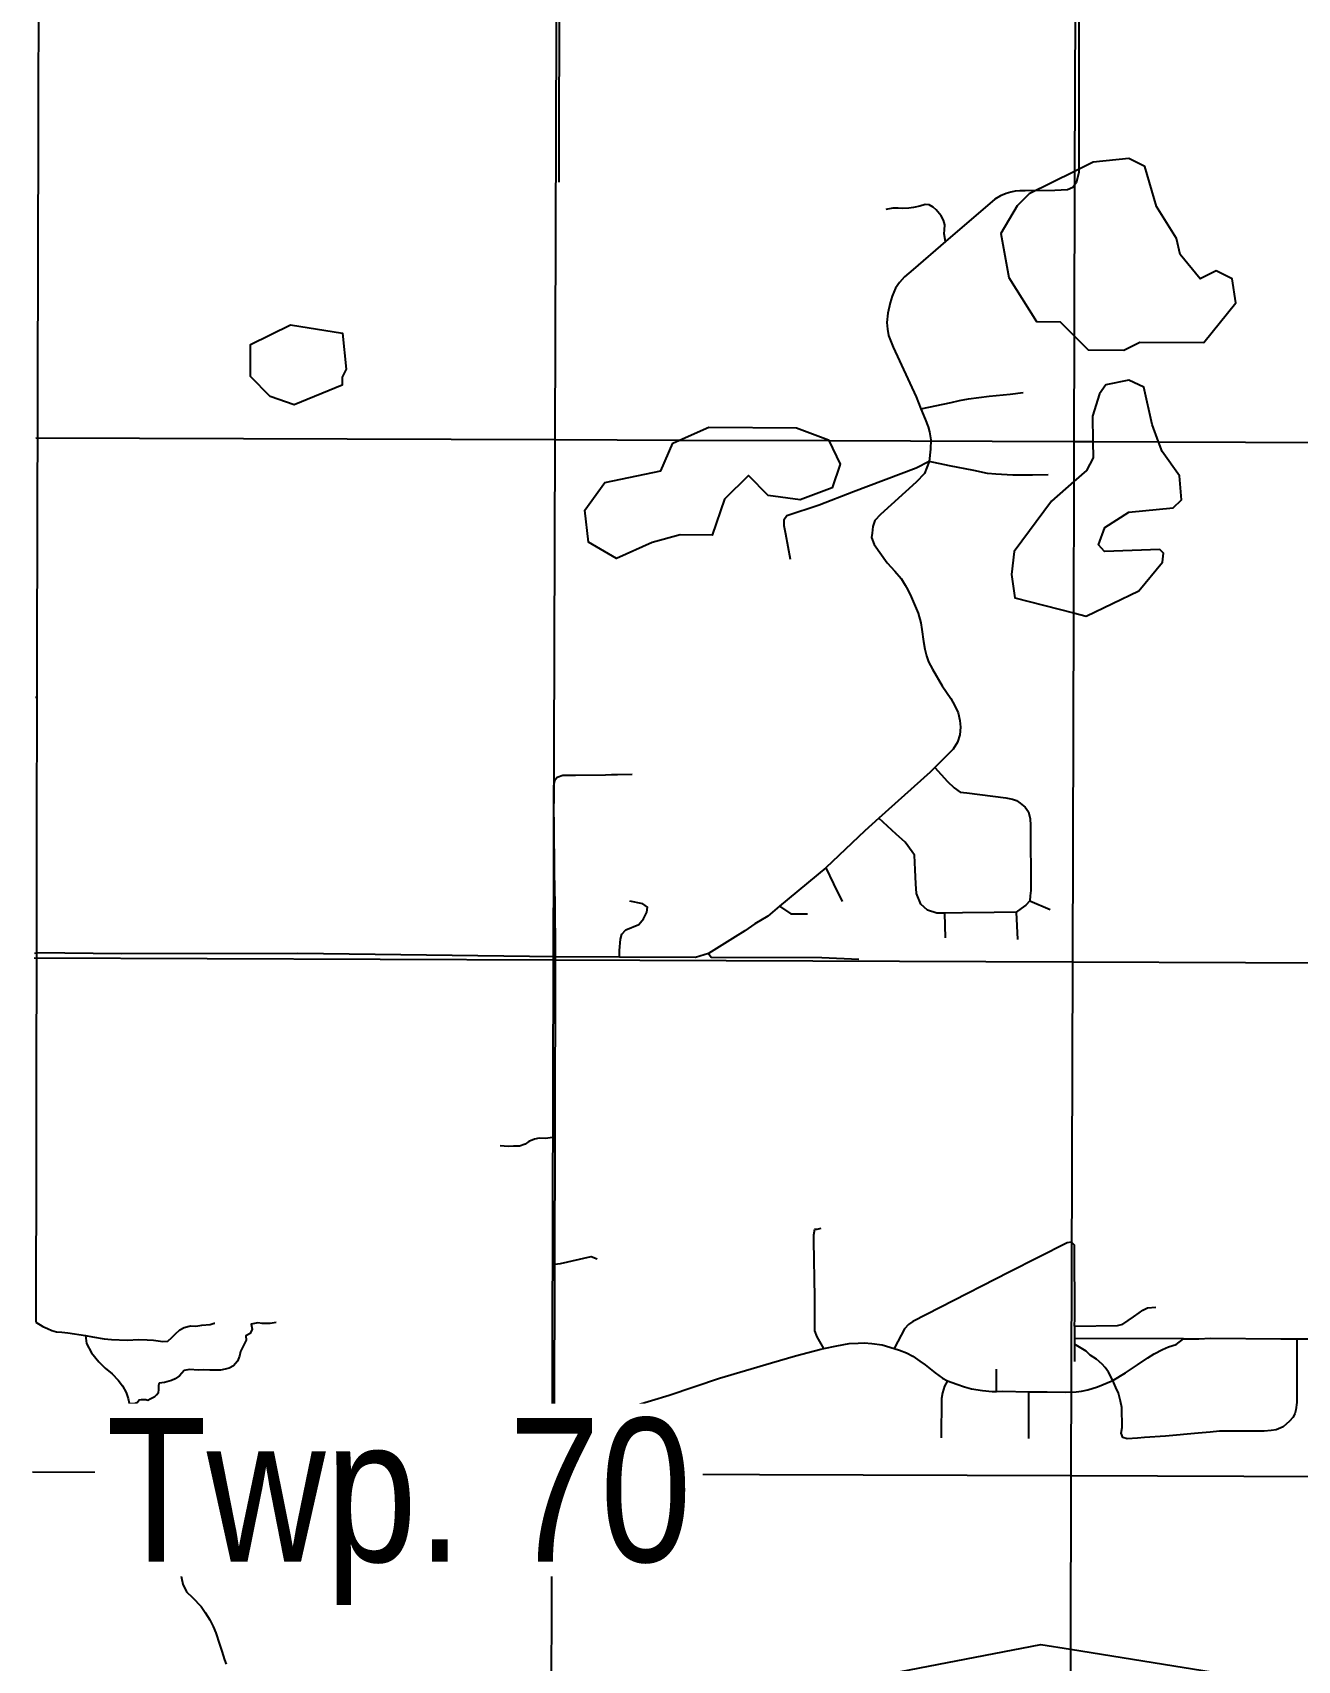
# Model space of a CAD drawing. Extents: x 408473 to 428843, y 6046006 to 6059852.
# Drawn here: x 422317 to 422396.1, y 6051681.3 to 6051783.1 of the extents above; entities that cross this region are included whole.
import ezdxf

# ---------------------------------------------------------------- set-up
doc = ezdxf.new("R2010")
doc.units = 0
doc.header["$LTSCALE"] = 5
for name, color, linetype in [('20', 160, 'Continuous'), ('27', 7, 'Continuous'), ('35', 37, 'Continuous'), ('36', 37, 'Continuous')]:
    doc.layers.add(name, color=color, linetype=linetype)
doc.layers.add('4', color=7, linetype='Continuous', true_color=0x8c8c8c)
doc.styles.add('80', font='ARIALN.TTF', dxfattribs={"height": 10})

msp = doc.modelspace()

# ---------------------------------------------------------------- linework, layer by layer
at = {"layer": '20', "linetype": 'Continuous', "flags": 128}
msp.add_lwpolyline([(422364.8308044667, 6051679.352207934), (422380.064180006, 6051682.28407664), (422381.9170820297, 6051681.986618256), (422396.0246863291, 6051679.721774765)], dxfattribs=at)
at = {"layer": '27', "linetype": 'Continuous', "flags": 128}
for points in [[(422382.1538215369, 6051764.131674076), (422383.0225927595, 6051763.25235464), (422385.2675758208, 6051763.238248913), (422386.2680252441, 6051763.731074188), (422390.2590512758, 6051763.705973877), (422392.2678738871, 6051766.188931998), (422392.0264174656, 6051767.687797148), (422391.0313434326, 6051768.193192352), (422390.0309539153, 6051767.700368418), (422388.7917357663, 6051769.205518548), (422388.5476315893, 6051770.20527438), (422387.3110811648, 6051772.209534271), (422386.5760396257, 6051774.709750557), (422385.5809256538, 6051775.215144838), (422383.3346287004, 6051774.979696109), (422382.1834319293, 6051774.412580876)], [(422382.1834319293, 6051774.412580876), (422379.3329113314, 6051773.008376861), (422378.5805885596, 6051772.264420922)], [(422378.5805885596, 6051772.264420922), (422377.5734689059, 6051770.523861096), (422378.057696554, 6051767.7756453), (422379.7891655047, 6051765.019609087), (422381.2858278385, 6051765.01019216), (422382.1538215369, 6051764.131674076)], [(422336.3613157677, 6051761.548453261), (422336.35862807, 6051761.049343027), (422333.3579978083, 6051759.820268105), (422331.8637250036, 6051760.328728586), (422330.6230132373, 6051761.584320188), (422330.6337839923, 6051763.58076157), (422333.1354337706, 6051764.81296664), (422336.3761271382, 6051764.29360013), (422336.6135030045, 6051762.046028581), (422336.3613157677, 6051761.548453261)], [(422387.4262850917, 6051757.495398534), (422387.0258704624, 6051758.577856477), (422386.5043722829, 6051760.921374809), (422385.5776231223, 6051761.357003372), (422384.1249733096, 6051761.054186244), (422383.7421902111, 6051760.500163384), (422383.2987810499, 6051759.106594474), (422383.3293109615, 6051757.510726945)], [(422357.4615558165, 6051757.607396713), (422359.2973254802, 6051758.41011981), (422364.7855906678, 6051758.375715611)], [(422364.7855906678, 6051758.375715611), (422366.777271835, 6051757.61450464), (422366.7979912555, 6051757.572481318)], [(422366.7979912555, 6051757.572481318), (422367.5175694085, 6051756.112486084), (422367.0105657746, 6051754.618286537), (422365.0108020097, 6051753.882146331), (422363.0164340637, 6051754.144207131), (422361.7758416573, 6051755.399821394), (422360.2709174535, 6051753.911863187), (422359.5103527833, 6051751.670532512), (422357.5145706381, 6051751.683056553), (422355.7655613132, 6051751.194894554), (422353.5148447842, 6051750.210711684), (422351.7739185188, 6051751.219880855), (422351.5352886652, 6051753.217899405), (422352.792146583, 6051754.956969701), (422356.2888304528, 6051755.683778685), (422357.0466879168, 6051757.4259787), (422357.4615558165, 6051757.607396713)], [(422382.1039984314, 6051746.804042709), (422382.9045450564, 6051746.59815394), (422386.1996360599, 6051748.177960903), (422387.677069885, 6051749.974694451), (422387.7330237557, 6051750.534140515), (422387.503493997, 6051750.771450454), (422384.0456762436, 6051750.641938161), (422383.6791854535, 6051751.068283594), (422384.0704402865, 6051752.13585411), (422385.5806481158, 6051753.091478352), (422388.3404741215, 6051753.372639376), (422388.8625547993, 6051753.877656795), (422388.7472693396, 6051755.373888944), (422387.6515965122, 6051756.886372904), (422387.4262850917, 6051757.495398534)], [(422383.3293109615, 6051757.510726945), (422383.3488086449, 6051756.490697392), (422382.915475815, 6051755.704017251), (422382.1275853789, 6051755.012734308)], [(422382.1275853789, 6051755.012734308), (422380.7266015523, 6051753.783447163)], [(422380.7266015523, 6051753.783447163), (422378.3952179024, 6051750.642189639), (422378.2311767021, 6051749.197259671), (422378.4405937299, 6051747.746173121), (422382.1039984314, 6051746.804042709)]]:
    msp.add_lwpolyline(points, dxfattribs=at)
at = {"layer": '35', "linetype": 'Continuous', "flags": 128}
for points in [[(422317.3812550759, 6051790.148060433), (422317.3784456483, 6051789.017354308), (422317.3772770003, 6051788.547089281), (422317.3734965654, 6051787.023203669), (422317.3723174545, 6051786.54902237), (422317.3686491809, 6051785.07446881), (422317.3673574498, 6051784.550975468), (422317.3638213121, 6051783.125754391), (422317.3623978992, 6051782.552908583), (422317.3589934428, 6051781.177039981), (422317.357438807, 6051780.554821742), (422317.3541460592, 6051779.228305127), (422317.3524792587, 6051778.556754892), (422317.3493186468, 6051777.279570785), (422317.3475197129, 6051776.558687986), (422317.344470808, 6051775.33085589), (422317.3425601631, 6051774.560621125), (422317.3413551516, 6051774.070075992)], [(422382.4943970548, 6051789.957627656), (422382.4350385449, 6051782.385346548), (422382.4375962622, 6051774.334510979), (422382.283587986, 6051773.686474109), (422382.0616254608, 6051773.405188226), (422381.737426309, 6051773.260445369), (422380.9527264186, 6051773.209859093), (422379.0934148373, 6051773.202683053), (422378.7437219512, 6051773.194417549), (422378.4622506195, 6051773.16902919), (422378.1978266705, 6051773.118056723), (422377.9077633222, 6051773.024461823), (422377.5494436382, 6051772.888270247), (422377.1910837407, 6051772.683847529), (422374.1092914355, 6051770.028038586)], [(422317.3413551516, 6051774.070075992), (422317.3396433941, 6051773.382121503), (422317.3376001575, 6051772.562574194), (422317.3347955545, 6051771.433406642), (422317.3326406119, 6051770.564507333), (422317.3299681416, 6051769.484672256), (422317.3276810614, 6051768.566440424), (422317.3251407294, 6051767.535937839), (422317.3227215144, 6051766.568373536), (422317.3202124807, 6051765.550498734), (422317.3177619674, 6051764.57030665), (422317.3154450512, 6051763.638508087), (422317.3128024164, 6051762.572239774), (422317.3106176367, 6051761.68977371), (422317.3078428701, 6051760.574172948), (422317.3057697979, 6051759.741058822), (422317.3028833215, 6051758.576106027), (422317.2998409713, 6051757.350611684), (422317.297923772, 6051756.578039132), (422317.2961145152, 6051755.843610028), (422317.2929642266, 6051754.579972276), (422317.2912671317, 6051753.894875159), (422317.2880046774, 6051752.581905372), (422317.2864197508, 6051751.946140357), (422317.2846066058, 6051751.205757234), (422317.2830455856, 6051750.583818531), (422317.2815918794, 6051749.997425923), (422317.2780860341, 6051748.585751669), (422317.276764467, 6051748.048691521), (422317.2731464573, 6051746.587685217), (422317.2719166281, 6051746.099976647), (422317.2681664838, 6051744.589637923), (422317.2670892141, 6051744.151242284), (422317.2632069353, 6051742.591570982), (422317.2622418329, 6051742.202507395), (422317.2605472843, 6051741.519048731)], [(422374.1092914355, 6051770.028038586), (422372.079006856, 6051768.278418763), (422371.5328098444, 6051767.826815364), (422371.2169760682, 6051767.468862101), (422370.9779105794, 6051767.11935513), (422370.7728398386, 6051766.616322462), (422370.6531280332, 6051766.190002538), (422370.4906088026, 6051765.541951154), (422370.4389977308, 6051764.962065246), (422370.481323062, 6051764.53560961), (422370.5492673679, 6051764.151795901), (422370.8301960639, 6051763.426660586), (422372.2607341306, 6051760.312751743), (422372.5715251328, 6051759.556431024)], [(422372.5715251328, 6051759.556431024), (422374.4567030246, 6051759.955876662), (422374.985605767, 6051760.083416626), (422375.5400527588, 6051760.193877991), (422376.8365622793, 6051760.354970983), (422378.1415882629, 6051760.490464783), (422378.9604385031, 6051760.583688012)], [(422372.5715251328, 6051759.556431024), (422372.8396641233, 6051758.913658956), (422373.0184067081, 6051758.444465568), (422373.1034694312, 6051758.120322091), (422373.1798650558, 6051757.634146415), (422373.170900922, 6051757.037172944), (422373.0893792888, 6051756.269235895)], [(422373.0893792888, 6051756.269235895), (422372.7945023273, 6051755.519403117), (422372.2652979482, 6051754.982495508), (422370.0377623913, 6051752.954351869), (422369.6792613417, 6051752.579380661), (422369.5510439199, 6051752.195682644), (422369.5081098888, 6051751.79489164), (422369.4823145164, 6051751.522001475), (422369.6440242594, 6051751.069881202), (422370.4619695894, 6051749.935001669), (422370.930664731, 6051749.405897838), (422371.3226381338, 6051748.945050309), (422371.5867546511, 6051748.544038673), (422371.7571065577, 6051748.245418729), (422371.9529521955, 6051747.810321385), (422372.1487724429, 6051747.366712127), (422372.4042074058, 6051746.778054246), (422372.5658063584, 6051746.172428653), (422372.6166684915, 6051745.754479444), (422372.7355247158, 6051745.003905217), (422372.8034188713, 6051744.534797813), (422372.9225170065, 6051744.125339699), (422373.0416350242, 6051743.750007166), (422373.2886286129, 6051743.280773953), (422373.9019409249, 6051742.248371593), (422374.4301399122, 6051741.454838848), (422374.6941962481, 6051740.985595755), (422374.8900169493, 6051740.54196655), (422375.0005484692, 6051740.072813817), (422375.0343619375, 6051739.646383539), (422375.0084255055, 6051739.168819756), (422374.8545488042, 6051738.708373764), (422374.5813067558, 6051738.273632789), (422373.4389974767, 6051737.133607524)], [(422317.2605472843, 6051741.519048731), (422317.1882210426, 6051741.517727647)], [(422317.2605472843, 6051741.519048731), (422317.2597096147, 6051741.189147453), (422317.259006215, 6051740.593521462), (422317.2585986207, 6051740.252661239), (422317.2566027158, 6051738.595512926), (422317.2562426516, 6051738.301565769), (422317.2541996703, 6051736.597484427), (422317.2517957133, 6051734.599495891), (422317.2493926671, 6051732.601467438), (422317.2469691994, 6051730.603458457), (422317.2445652417, 6051728.605469899), (422317.2435811637, 6051727.791161495), (422317.2423419188, 6051726.607445565), (422317.2417825825, 6051726.064129231), (422317.2412233473, 6051725.536556841)], [(422373.4389974767, 6051737.133607524), (422373.1399263215, 6051736.835156481), (422369.9404787039, 6051733.968314145)], [(422373.4389974767, 6051737.133607524), (422374.2227430824, 6051736.254843818), (422374.6403653648, 6051735.853701472), (422375.0239879352, 6051735.597553328), (422375.4333302358, 6051735.554614817), (422377.8809027356, 6051735.245802075), (422378.2987515655, 6051735.160201697), (422378.5374955361, 6051735.066215551), (422378.7847107038, 6051734.903993025), (422379.0915749201, 6051734.656461372), (422379.3045891298, 6051734.366328026), (422379.4066041791, 6051733.922774372), (422379.4233702636, 6051733.5219282), (422379.4459121383, 6051729.436807645), (422379.3945123369, 6051729.112764562), (422379.3762321202, 6051728.786380961)], [(422369.9404787039, 6051733.968314145), (422369.0580324185, 6051733.181347664), (422366.6221509763, 6051730.860081494)], [(422374.0419005684, 6051728.02675729), (422373.5693115582, 6051728.022078812), (422372.984351409, 6051728.213650557), (422372.5582835761, 6051728.593541645), (422372.2885936919, 6051729.245608731), (422372.2581597353, 6051729.861761929), (422372.2155890795, 6051730.723286366), (422372.1701878802, 6051731.642267227), (422372.0168401006, 6051731.854204655), (422371.5802318422, 6051732.457685805), (422371.0288987312, 6051732.966781021), (422369.9404787039, 6051733.968314145)], [(422366.6221509763, 6051730.860081494), (422363.7126906032, 6051728.45587435)], [(422363.7126906032, 6051728.45587435), (422362.9916991137, 6051727.831631973), (422362.181088093, 6051727.346118852), (422361.5496571135, 6051726.928692061), (422360.9523270626, 6051726.536818608), (422359.2713656098, 6051725.497576611)], [(422379.3762321202, 6051728.786380961), (422379.1219697109, 6051728.531909208), (422378.8406415902, 6051728.325269794), (422378.5195820897, 6051728.089411968)], [(422378.5195820897, 6051728.089411968), (422377.1529294659, 6051728.057583178), (422375.1693905708, 6051728.037920086), (422374.0419005684, 6051728.02675729)], [(422317.1256071715, 6051725.521434474), (422317.2412233473, 6051725.536556841)], [(422317.2412233473, 6051725.536556841), (422317.2399546496, 6051724.643722313), (422317.2370680802, 6051722.693114201), (422317.2341810541, 6051720.742526043), (422317.2312940307, 6051718.791937929), (422317.2284274309, 6051716.841330325), (422317.2255404047, 6051714.890742159), (422317.2251447513, 6051714.619351055), (422317.2226533822, 6051712.940154007), (422317.2222025413, 6051712.621310272), (422317.2197867805, 6051710.989546343), (422317.2192394487, 6051710.623308965), (422317.2172756538, 6051709.287592175), (422317.2162967824, 6051708.625288155), (422317.2140127305, 6051707.08837011), (422317.2133346018, 6051706.627246919), (422317.2111456754, 6051705.137782431), (422317.2103914777, 6051704.629246042), (422317.2095860344, 6051704.08708295), (422317.2086243972, 6051703.441522157), (422317.2080483065, 6051703.047672376), (422317.2071760808, 6051702.443691074)], [(422349.6990575772, 6051725.298639483), (422333.5873542148, 6051725.493110308), (422322.5677096508, 6051725.481355677), (422317.2412233473, 6051725.536556841)], [(422349.6990575772, 6051725.298639483), (422349.6715845783, 6051714.016866701)], [(422353.7059452852, 6051725.275379871), (422349.6990575772, 6051725.298639483)], [(422359.2713656098, 6051725.497576611), (422358.4631637623, 6051725.247777138), (422353.7059452852, 6051725.275379871)], [(422359.2713656098, 6051725.497576611), (422359.4405576878, 6051725.280366771), (422366.3695674691, 6051725.25295052), (422368.6817142845, 6051725.149931206)], [(422349.6715845783, 6051714.016866701), (422349.6522540654, 6051706.063610789)], [(422382.1808129487, 6051702.199364429), (422382.1858061175, 6051702.699006829), (422382.1721152427, 6051707.257444929), (422381.9761109202, 6051707.45801889), (422381.7201961229, 6051707.402765322), (422378.0812529481, 6051705.563303915), (422373.7767813067, 6051703.3533282), (422372.0660957225, 6051702.49320324), (422371.780227531, 6051702.297269053), (422371.545482897, 6051702.024522215), (422371.1227221347, 6051701.235965668), (422370.8878582422, 6051700.808334747)], [(422349.6522540654, 6051706.063610789), (422349.6292293337, 6051696.594942664), (422349.679040217, 6051696.244899852), (422349.9684009546, 6051696.056047987), (422350.4295154582, 6051696.130992186), (422351.8216284147, 6051696.424135325), (422353.1970015484, 6051696.794137072), (422354.6066924903, 6051697.215191034), (422356.8110099979, 6051697.889071042), (422359.972550984, 6051698.934612294), (422363.2191531527, 6051699.911548336), (422364.7141842013, 6051700.332273486), (422366.303087647, 6051700.752624894), (422366.5030140166, 6051700.794132674)], [(422332.2315743472, 6051702.424145558), (422331.8587255535, 6051702.368619218), (422331.3552530507, 6051702.366352236), (422331.0865835146, 6051702.40155442), (422330.6788229818, 6051702.322733876), (422330.7415388678, 6051702.002515516), (422330.6082103536, 6051701.738518067), (422330.343068603, 6051701.585993191), (422330.3505736184, 6051701.329966964), (422330.1912972087, 6051700.976488001), (422330.0106107044, 6051700.606036964), (422329.9454656489, 6051700.320460253), (422329.8247577778, 6051700.009499407), (422329.5675628083, 6051699.707589238), (422329.3024709382, 6051699.572128044), (422329.0461911975, 6051699.504858407), (422328.7472953822, 6051699.44632568), (422328.085950628, 6051699.444669195), (422327.7148043047, 6051699.458950248), (422327.3734357351, 6051699.447498359), (422326.8146371535, 6051699.483847122), (422326.4858248094, 6051699.416879142), (422326.1901329412, 6051699.093810579), (422325.9205508919, 6051698.898627888), (422325.689702471, 6051698.788603422), (422325.2454629723, 6051698.662377547), (422324.9210210856, 6051698.621003211), (422324.917425108, 6051698.618363736)], [(422382.1808129487, 6051702.199364429), (422382.1816459435, 6051701.423598068)], [(422366.5030140166, 6051700.794132674), (422367.3108508398, 6051700.961927781), (422368.0794619237, 6051701.112483877), (422368.6342383662, 6051701.135901935), (422369.0268219764, 6051701.151400455), (422369.5045311845, 6051701.106846394), (422370.1441846627, 6051701.018978763), (422370.8878582422, 6051700.808334747)], [(422370.8878582422, 6051700.808334747), (422371.2204124652, 6051700.688699375), (422371.6552534705, 6051700.51781476), (422372.0559686075, 6051700.312844972), (422372.5077719699, 6051700.005487876), (422372.8231579884, 6051699.774993627), (422373.4624565235, 6051699.271343699), (422373.9184979653, 6051698.934134108), (422374.2342711848, 6051698.782048363)], [(422382.1816459435, 6051701.423598068), (422382.1820176737, 6051701.069609121)], [(422388.9869416407, 6051701.409340214), (422382.1816459435, 6051701.423598068)], [(422384.5768003324, 6051698.804693162), (422384.2941998623, 6051699.311693719), (422384.0897197407, 6051699.606077816), (422383.9022349626, 6051699.819413439), (422383.5527686283, 6051700.126689972), (422383.1478502853, 6051700.387106888), (422382.9134850909, 6051700.62180896), (422382.1820176737, 6051701.069609121)], [(422382.1820176737, 6051701.069609121), (422382.1831558277, 6051699.992638212)], [(422384.5768003324, 6051698.804693162), (422385.3560441078, 6051699.279680006), (422386.1111961708, 6051699.773756544), (422386.7682538977, 6051700.212487358), (422387.1565088997, 6051700.459529757), (422387.6684369958, 6051700.736328815), (422388.0566214173, 6051700.898096967), (422388.5429048764, 6051701.055512056), (422388.9869416407, 6051701.409340214)], [(422396.0826815034, 6051701.396760201), (422396.0882611097, 6051697.413987019), (422396.0282145395, 6051696.962017309), (422395.9470123494, 6051696.719029923), (422395.8359657548, 6051696.484571553), (422395.6225821365, 6051696.250193703), (422395.2257152458, 6051695.900819247), (422394.7948830614, 6051695.722053608), (422394.4750101892, 6051695.662582343), (422394.0442616006, 6051695.624514479), (422392.5559831289, 6051695.629887246), (422392.0740888485, 6051695.630230917), (422391.707360864, 6051695.634762961), (422391.2382486885, 6051695.626567598), (422390.666768766, 6051695.567304351), (422389.9119065077, 6051695.495362022), (422387.8648479026, 6051695.326299882), (422386.5598726181, 6051695.24195482), (422386.1205822561, 6051695.186849185), (422385.4680941569, 6051695.144696639), (422385.1867055938, 6051695.22592093), (422385.0845525612, 6051695.503161796), (422385.1487720597, 6051695.848516132), (422385.1369329077, 6051697.114988289), (422385.0561810979, 6051697.498829177), (422384.9200980148, 6051698.006378517), (422384.7625911089, 6051698.368946601), (422384.5768003324, 6051698.804693162)], [(422388.9869416407, 6051701.409340214), (422389.417481631, 6051701.408423224), (422389.9561556149, 6051701.407298341), (422390.68822074, 6051701.454764553), (422395.0762870382, 6051701.396114874), (422396.0826815034, 6051701.396760201)], [(422396.0826815034, 6051701.396760201), (422398.1893532138, 6051701.398096896)], [(422374.2342711848, 6051698.782048363), (422374.0421205362, 6051698.436789501), (422373.9096120782, 6051698.027519582), (422373.8538963028, 6051697.669372758), (422373.8435546469, 6051695.213192056)], [(422374.2342711848, 6051698.782048363), (422374.8094985202, 6051698.558227185), (422375.2870018269, 6051698.395829145), (422375.730426707, 6051698.280384), (422376.4211852228, 6051698.169008651), (422377.0138976588, 6051698.117410774), (422377.3000489188, 6051698.118970533)], [(422377.3000489188, 6051698.118970533), (422377.3010868449, 6051699.504854796)], [(422379.3046425082, 6051698.097676927), (422380.4638021445, 6051698.080752411), (422381.6152170022, 6051698.071383066), (422382.2719404725, 6051698.079427391), (422382.6088738412, 6051698.134613072), (422383.0012665277, 6051698.21534039), (422383.6112275952, 6051698.411063513), (422384.5768003324, 6051698.804693162)], [(422323.0373648261, 6051697.37364084), (422323.2242093014, 6051697.351075171), (422323.4190145005, 6051697.38411456), (422323.5555518469, 6051697.442855597), (422323.6632104193, 6051697.578078175), (422323.8093607147, 6051697.611325106), (422323.9261527394, 6051697.610815411), (422324.0818433942, 6051697.601623862), (422324.2179334359, 6051697.567090228), (422324.3546150331, 6051697.65975987), (422324.4813752121, 6051697.710066013), (422324.6569545229, 6051697.794093679), (422324.7547384091, 6051697.895405249), (422324.8722199699, 6051698.047555002), (422324.8924443275, 6051698.217063677), (422324.9032458077, 6051698.454487436), (422324.917425108, 6051698.618363736)], [(422377.3000489188, 6051698.118970533), (422377.6962129977, 6051698.121164499), (422379.3046425082, 6051698.097676927)], [(422379.3046425082, 6051698.097676927), (422379.2982192205, 6051695.17244619)]]:
    msp.add_lwpolyline(points, dxfattribs=at)
at = {"layer": '36', "linetype": 'Continuous', "flags": 128}
for points in [[(422349.9582505267, 6051790.033360892), (422349.9561012895, 6051789.291072039), (422349.9503030382, 6051787.292986033), (422349.9445047849, 6051785.294900015), (422349.9387060799, 6051783.296833915), (422349.9343339385, 6051781.792734574), (422349.9329446012, 6051781.311136066), (422349.9272997219, 6051779.363202132), (422349.9216353362, 6051777.415247844), (422349.9159909164, 6051775.467293985), (422349.911001262, 6051773.745263685)], [(422317.3413551516, 6051774.070075992), (422317.3156408363, 6051774.070327997)], [(422374.1092914355, 6051770.028038586), (422374.0158226683, 6051770.497181397), (422374.0330617254, 6051770.761544749), (422374.0674283164, 6051771.068555889), (422373.9823506832, 6051771.367105257), (422373.8290162564, 6051771.623077901), (422373.5222524313, 6051772.007072038), (422373.3262304878, 6051772.177796143), (422373.0875172464, 6051772.322930593), (422372.8316648857, 6051772.340184171), (422372.4904332557, 6051772.246619523), (422372.1065842286, 6051772.153100576), (422371.8080252066, 6051772.11919033), (422371.4412791449, 6051772.093892487), (422371.1427649391, 6051772.102639589), (422370.8186819975, 6051772.119913414), (422370.3665869398, 6051772.034965645)], [(422373.0893792888, 6051756.269235895), (422372.2762680848, 6051755.858209345), (422368.3433482565, 6051754.368609369), (422366.2104829551, 6051753.534386975), (422364.1886412947, 6051752.862136668), (422364.000814215, 6051752.59789362), (422363.9835100066, 6051752.256767431), (422364.1025226612, 6051751.736440972), (422364.3828073218, 6051750.158484424)], [(422380.5344722213, 6051755.439898564), (422379.5536205432, 6051755.406490689), (422378.3083950644, 6051755.407404209), (422377.2423341746, 6051755.484954873), (422376.7306348794, 6051755.527973449), (422375.8778848627, 6051755.716226956), (422374.351424176, 6051755.990251752), (422373.0893792888, 6051756.269235895)], [(422354.5093681855, 6051736.685559244), (422353.5807490608, 6051736.672884166), (422353.2116621255, 6051736.667852093), (422352.8275956128, 6051736.662597803), (422350.9655243772, 6051736.637157359), (422350.1595212333, 6051736.626163517), (422349.8231389982, 6051736.498724441), (422349.6441567088, 6051736.29861791), (422349.575624313, 6051735.974143581), (422349.5829829137, 6051735.337823575), (422349.5896735649, 6051734.758749592), (422349.6060799836, 6051733.340397368), (422349.612521767, 6051732.783594917), (422349.6291770497, 6051731.342971196), (422349.6353699681, 6051730.808440252), (422349.652274576, 6051729.345525113), (422349.658198659, 6051728.83326519), (422349.6753716443, 6051727.348098906), (422349.6810268908, 6051726.858110042), (422349.6990575772, 6051725.298639483)], [(422366.6221509763, 6051730.860081494), (422367.1039943475, 6051729.857583092), (422367.6308534595, 6051728.761389742)], [(422353.7059452852, 6051725.275379871), (422353.7076056871, 6051725.693489579), (422353.7701527304, 6051726.392923022), (422353.8567550443, 6051726.708279728), (422354.1138080636, 6051726.971786018), (422354.9173206642, 6051727.318439119), (422355.2088262172, 6051727.65859446), (422355.432404556, 6051728.084349335), (422355.4592622577, 6051728.399960025), (422355.169906487, 6051728.597343266), (422354.3514097059, 6051728.771234485)], [(422363.7126906032, 6051728.45587435), (422364.4208042008, 6051727.986102827), (422365.1488825246, 6051727.981551199), (422365.4790120543, 6051727.98909015)], [(422379.3762321202, 6051728.786380961), (422380.6592194648, 6051728.25962925)], [(422374.0419005684, 6051728.02675729), (422374.0773896226, 6051726.472700306)], [(422378.5195820897, 6051728.089411968), (422378.6086334194, 6051726.385872515)], [(422349.6715845783, 6051714.016866701), (422349.0770702425, 6051713.936518486), (422348.6976140094, 6051713.955105161), (422348.405442315, 6051713.896965762), (422348.0447202595, 6051713.737363191), (422347.8105270023, 6051713.585704912), (422347.4596601222, 6051713.459992944), (422347.0801258804, 6051713.453123894), (422346.7394494127, 6051713.437612007), (422346.2530187123, 6051713.465124115)], [(422366.5030140166, 6051700.794132674), (422366.0759087782, 6051701.535290045), (422365.9411178806, 6051701.900514659), (422365.9228958382, 6051702.205885359), (422365.9398278987, 6051703.986768362), (422365.866533822, 6051707.523510404), (422365.8680688585, 6051707.905114646), (422365.9375953946, 6051708.252548143), (422366.0836317936, 6051708.268909748), (422366.3173904658, 6051708.318862238)], [(422349.6522540654, 6051706.063610789), (422350.0171634757, 6051706.113341615), (422351.9459127253, 6051706.546209043), (422352.315151784, 6051706.408970299)], [(422382.1808129487, 6051702.199364429), (422384.8717297722, 6051702.244292223), (422385.1873595966, 6051702.325084705), (422385.8657457129, 6051702.780865579), (422386.2113465499, 6051703.032188573), (422386.4460084111, 6051703.19832269), (422386.7403777039, 6051703.343083649), (422387.269187642, 6051703.381073251)], [(422317.2071760808, 6051702.443691074), (422317.6370637688, 6051702.181746486), (422317.9266789558, 6051702.052619284), (422318.212015754, 6051701.91923866), (422318.4932637396, 6051701.83279644), (422318.8345352666, 6051701.814376721), (422319.2098425051, 6051701.774497017), (422320.3183190257, 6051701.60774736)], [(422320.3183190257, 6051701.60774736), (422320.753377783, 6051701.520941569), (422321.4782121618, 6051701.398596456), (422321.9346065196, 6051701.362646334), (422322.9158326819, 6051701.328911538), (422323.6497821492, 6051701.351606178), (422324.1659927638, 6051701.336761856), (422324.56275726, 6051701.326662156), (422324.8569751256, 6051701.278577168), (422325.1554269211, 6051701.226193331), (422325.4542279518, 6051701.259130104), (422325.7153924683, 6051701.479954112), (422325.9424790827, 6051701.717961488), (422326.2165236611, 6051701.960078123), (422326.4859437936, 6051702.116856406), (422326.8788988623, 6051702.221951637), (422327.2201477081, 6051702.199275775), (422327.5830882906, 6051702.26610407), (422328.1165748236, 6051702.306657898), (422328.3685793463, 6051702.373909801), (422328.4088911268, 6051702.382962006)], [(422320.3183190257, 6051701.60774736), (422320.3720880965, 6051701.118497559), (422320.685499591, 6051700.537017665), (422321.1355129447, 6051699.972083484), (422321.543499355, 6051699.569442415), (422321.968712264, 6051699.205115828), (422322.3597497662, 6051698.828120967), (422322.6313211839, 6051698.455870332), (422322.8643213435, 6051698.03684583), (422322.9823433392, 6051697.678011294), (422323.0373648261, 6051697.37364084)], [(422323.0373648261, 6051697.37364084), (422323.0741834193, 6051697.169951154), (422323.1044565623, 6051696.205630856), (422323.1406639781, 6051695.655122411), (422323.2506199325, 6051695.411525462), (422323.6507280688, 6051695.171018211), (422324.1265020049, 6051694.648649323), (422324.9210633928, 6051693.822079413), (422325.1757775138, 6051693.496835222), (422325.3367140273, 6051693.197560745), (422325.5738079733, 6051692.740129202), (422325.9213477046, 6051692.158509579), (422326.0653597931, 6051691.893433141), (422326.2855742183, 6051691.478732008), (422326.4208000285, 6051691.153955864), (422326.4955759865, 6051690.645965493), (422326.4517013315, 6051690.343232615), (422326.2921459919, 6051689.921477212), (422326.1880831619, 6051689.508061796), (422326.134344626, 6051688.872604197), (422326.1200154995, 6051688.488689829), (422326.1099674716, 6051688.113284682), (422326.104430051, 6051687.797581453), (422326.1406846332, 6051687.259880912), (422326.2160465603, 6051686.901211034), (422326.3251852351, 6051686.452805232), (422326.4089592706, 6051686.059982597), (422326.6331504688, 6051685.57700225), (422326.9986614129, 6051685.217186281), (422327.5468260025, 6051684.656111875), (422327.7970571705, 6051684.283953286), (422328.0853607275, 6051683.822056932), (422328.2970011287, 6051683.403104133), (422328.4618418552, 6051683.014230617), (422328.6937426418, 6051682.317885078), (422328.8284994927, 6051681.873660579), (422328.9969881864, 6051681.331167815), (422329.1196355447, 6051681.057631696)]]:
    msp.add_lwpolyline(points, dxfattribs=at)
at = {"layer": '4', "linetype": 'Continuous', "flags": 128}
for points in [[(422349.7712617433, 6051789.793651911), (422349.6730472664, 6051757.636523306)], [(422382.2271766028, 6051789.668655038), (422382.1834319293, 6051774.412580876)], [(422382.1834319293, 6051774.412580876), (422382.1538215369, 6051764.131674076)], [(422382.1538215369, 6051764.131674076), (422382.134792271, 6051757.515195982)], [(422317.2111797131, 6051757.757967697), (422349.6730472664, 6051757.636523306)], [(422349.6730472664, 6051757.636523306), (422349.5735598004, 6051725.100313792)], [(422349.6730472664, 6051757.636523306), (422357.4615558165, 6051757.607396713)], [(422357.4615558165, 6051757.607396713), (422366.7979912555, 6051757.572481318)], [(422366.7979912555, 6051757.572481318), (422382.134792271, 6051757.515195982)], [(422382.134792271, 6051757.515195982), (422382.1275853789, 6051755.012734308)], [(422382.134792271, 6051757.515195982), (422383.3293109615, 6051757.510726945)], [(422383.3293109615, 6051757.510726945), (422387.4262850917, 6051757.495398534)], [(422387.4262850917, 6051757.495398534), (422414.5962545152, 6051757.394002033)], [(422382.1275853789, 6051755.012734308), (422382.1039984314, 6051746.804042709)], [(422382.1039984314, 6051746.804042709), (422382.0413377616, 6051724.979024275)], [(422317.1058857915, 6051725.221425811), (422349.5735598004, 6051725.100313792)], [(422349.5735598004, 6051725.100313792), (422349.4743364299, 6051692.968116515)], [(422349.5735598004, 6051725.100313792), (422382.0413377616, 6051724.979024275)], [(422382.0413377616, 6051724.979024275), (422381.9485154565, 6051692.846493755)], [(422382.0413377616, 6051724.979024275), (422414.509074414, 6051724.857793847)], [(422316.9986598995, 6051693.08955137), (422317.0002817813, 6051693.089542375)], [(422317.0002817813, 6051693.089542375), (422349.4743364299, 6051692.968116515)], [(422349.4743364299, 6051692.968116515), (422349.4083184175, 6051671.565708486)], [(422349.4743364299, 6051692.968116515), (422381.9485154565, 6051692.846493755)], [(422381.9485154565, 6051692.846493755), (422381.9170820297, 6051681.986618256)], [(422381.9485154565, 6051692.846493755), (422414.4224934187, 6051692.724926295)], [(422381.9170820297, 6051681.986618256), (422381.9006955947, 6051676.313913869)]]:
    msp.add_lwpolyline(points, dxfattribs=at)

# ---------------------------------------------------------------- next in the draw order: texts
at = {"insert": (422339.9141800304, 6051696.447301094), "char_height": 8.988447865435711, "width": 36.2092203417388, "attachment_point": 2, "style": '80', "bg_fill": 3, "box_fill_scale": 1.1, "bg_fill_color": 256, "bg_fill_transparency": 0}
msp.add_mtext('Twp. 70', dxfattribs=at)

doc.saveas('drawing.dxf')
